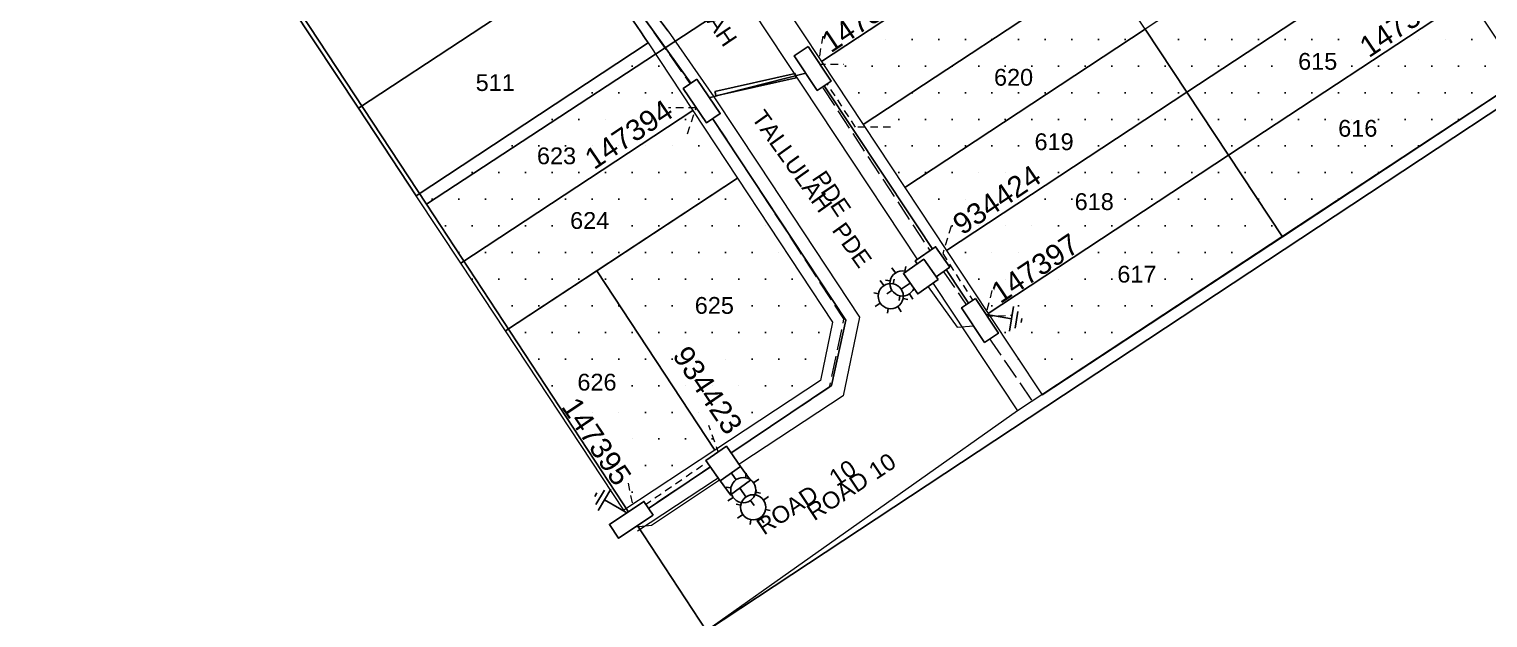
# Model space of a CAD drawing. Header units: metres. Extents: x 301970 to 303550, y 6271876 to 6273079.
# Drawn here: x 302526.3 to 302700.1, y 6272289.6 to 6272359.8 of the extents above; entities that cross this region are included whole.
import ezdxf
from ezdxf.enums import TextEntityAlignment as Align

# ---------------------------------------------------------------- set-up
doc = ezdxf.new("R2010")
doc.units = ezdxf.units.M
doc.linetypes.add('Dash', pattern=[5, 3, -2])
doc.linetypes.add('IE Trench LV', pattern=[6.5, 5, -1.5])
for name, color, linetype in [('_User SL New', 7, 'Continuous'), ('_User_service', 7, 'Continuous'), ('_User_SL_SPonly', 7, 'Continuous'), ('Duct_SP_NEW', 7, 'Continuous'), ('Mains_LV_NEW_R6', 7, 'Continuous'), ('Mains_LV_NEW_T84', 7, 'Continuous'), ('Notes_LV_MISC', 7, 'Continuous'), ('Notes_SP_MISC', 7, 'Continuous'), ('SupportsUG_SP_LV_NEW', 7, 'Continuous'), ('Trench_SP_NEW', 7, 'Continuous')]:
    doc.layers.add(name, color=color, linetype=linetype)
doc.layers.add('_User_subdivision', color=7, linetype='Continuous', transparency=0.7)
doc.layers.add('Cadastre Developer_SP_NEW', color=7, linetype='Continuous', lineweight=5)
doc.layers.add('Cadastre Land Parcels_SP_EXT', color=7, linetype='Continuous', lineweight=5, transparency=0.7)
doc.layers.add('Features_HIDE', color=1, linetype='Continuous', plot=False)
doc.styles.add('POLE_LABEL', font='arial.ttf')
doc.styles.add('RoadName', font='arial.ttf', dxfattribs={"height": 2.5})
doc.styles.add('SL_LABEL', font='arial.ttf')
doc.styles.get("Standard").update_dxf_attribs({"font": 'arial.ttf'})
doc.linetypes.add('Cable New UG', pattern='A,7,-0.25,["x",Standard,S=2,R=0,X=0.2,Y=-0.8],-2.1', length=9.35)
doc.linetypes.add('IE Trench HV', pattern='A,7,-0.2,["/",Standard,S=3,R=0,X=0.6,Y=-1.4],-2.5', length=9.7)
doc.linetypes.add('IECLROUO1', pattern='A,7,-0.7,[133,ltypeshp.shx,S=0.5,R=0,X=-0.3,Y=-0.1],-1.2', length=8.9)

# ---------------------------------------------------------------- blocks, each defined once
blk = doc.blocks.new('*U114')
blk.add_wipeout([(0.76, 3.51), (3.54, -0.59), (1.9, -1.7), (-0.88, 2.39)])
at = {"lineweight": -3}
blk.add_lwpolyline([(0.76, 3.51), (3.54, -0.59), (1.9, -1.7), (-0.88, 2.39)], close=True, dxfattribs=at)
for tag, height, flags, p in [('ASSET_NUM', 2.5, 8, (2, 4)), ('STREET_CODE', 0.2, 9, (1.5, 2)), ('OWNED_BY', 0.2, 9, (1.5, 1.8)), ('OPERATED_BY', 0.2, 9, (1.5, 1.6)), ('STATE', 0.2, 9, (1.5, 1.2)), ('SUPPORT_TYPE', 0.2, 9, (1.5, 1)), ('SUBURB', 0.2, 9, (1.5, 0.2)), ('STREETNAME', 0.2, 9, (1.5, 0)), ('MAINTAINED_BY', 0.2, 9, (1.5, 1.4)), ('USAGE', 0.2, 9, (1.5, 0.8)), ('LEGEND', 0.2, 9, (1.5, 0.6)), ('PARENT', 0.2, 9, (1.5, 0.4)), ('Z', 0.2, 1, (1.5, -0.6)), ('LOCATION', 0.2, 9, (1.5, -0.2)), ('NOTES', 0.2, 9, (1.5, -0.4))]:
    blk.add_attdef(tag, text='', height=height, dxfattribs=dict(flags=flags)).set_placement(p, align=Align.MIDDLE_LEFT)
blk = doc.blocks.new('*U115')
for tag, height, flags, p in [('ASSET_NUM', 2.5, 8, (2, 4)), ('STREET_CODE', 0.2, 9, (1.5, 2)), ('OWNED_BY', 0.2, 9, (1.5, 1.8)), ('OPERATED_BY', 0.2, 9, (1.5, 1.6))]:
    blk.add_attdef(tag, text='', height=height, dxfattribs=dict(flags=flags)).set_placement(p, align=Align.MIDDLE_LEFT)
blk.add_wipeout([(3.72, -1.12), (-0.4, -3.87), (-1.49, -2.22), (2.63, 0.52)])
at = {"lineweight": -3}
blk.add_lwpolyline([(3.72, -1.12), (-0.4, -3.87), (-1.49, -2.22), (2.63, 0.52)], close=True, dxfattribs=at)
for tag, flags, p in [('STATE', 9, (1.5, 1.2)), ('SUPPORT_TYPE', 9, (1.5, 1)), ('SUBURB', 9, (1.5, 0.2)), ('STREETNAME', 9, (1.5, 0)), ('MAINTAINED_BY', 9, (1.5, 1.4)), ('USAGE', 9, (1.5, 0.8)), ('LEGEND', 9, (1.5, 0.6)), ('PARENT', 9, (1.5, 0.4)), ('Z', 1, (1.5, -0.6)), ('LOCATION', 9, (1.5, -0.2)), ('NOTES', 9, (1.5, -0.4))]:
    blk.add_attdef(tag, text='', height=0.2, dxfattribs=dict(flags=flags)).set_placement(p, align=Align.MIDDLE_LEFT)
blk = doc.blocks.new('*U116')
blk.add_wipeout([(1.14, 3.72), (3.87, -0.42), (2.21, -1.51), (-0.51, 2.63)])
at = {"lineweight": -3}
blk.add_lwpolyline([(1.14, 3.72), (3.87, -0.42), (2.21, -1.51), (-0.51, 2.63)], close=True, dxfattribs=at)
for tag, height, flags, p in [('ASSET_NUM', 2.5, 8, (2, 4)), ('STREET_CODE', 0.2, 9, (1.5, 2)), ('OWNED_BY', 0.2, 9, (1.5, 1.8)), ('OPERATED_BY', 0.2, 9, (1.5, 1.6)), ('STATE', 0.2, 9, (1.5, 1.2)), ('SUPPORT_TYPE', 0.2, 9, (1.5, 1)), ('SUBURB', 0.2, 9, (1.5, 0.2)), ('STREETNAME', 0.2, 9, (1.5, 0)), ('MAINTAINED_BY', 0.2, 9, (1.5, 1.4)), ('USAGE', 0.2, 9, (1.5, 0.8)), ('LEGEND', 0.2, 9, (1.5, 0.6)), ('PARENT', 0.2, 9, (1.5, 0.4)), ('Z', 0.2, 1, (1.5, -0.6)), ('LOCATION', 0.2, 9, (1.5, -0.2)), ('NOTES', 0.2, 9, (1.5, -0.4))]:
    blk.add_attdef(tag, text='', height=height, dxfattribs=dict(flags=flags)).set_placement(p, align=Align.MIDDLE_LEFT)
blk = doc.blocks.new('*U117')
blk.add_wipeout([(0.85, 3.53), (3.58, -0.6), (1.93, -1.69), (-0.8, 2.44)])
at = {"lineweight": -3}
blk.add_lwpolyline([(0.85, 3.53), (3.58, -0.6), (1.93, -1.69), (-0.8, 2.44)], close=True, dxfattribs=at)
for tag, height, flags, p in [('ASSET_NUM', 2.5, 8, (2, 4)), ('STREET_CODE', 0.2, 9, (1.5, 2)), ('OWNED_BY', 0.2, 9, (1.5, 1.8)), ('OPERATED_BY', 0.2, 9, (1.5, 1.6)), ('STATE', 0.2, 9, (1.5, 1.2)), ('SUPPORT_TYPE', 0.2, 9, (1.5, 1)), ('SUBURB', 0.2, 9, (1.5, 0.2)), ('STREETNAME', 0.2, 9, (1.5, 0)), ('MAINTAINED_BY', 0.2, 9, (1.5, 1.4)), ('USAGE', 0.2, 9, (1.5, 0.8)), ('LEGEND', 0.2, 9, (1.5, 0.6)), ('PARENT', 0.2, 9, (1.5, 0.4)), ('Z', 0.2, 1, (1.5, -0.6)), ('LOCATION', 0.2, 9, (1.5, -0.2)), ('NOTES', 0.2, 9, (1.5, -0.4))]:
    blk.add_attdef(tag, text='', height=height, dxfattribs=dict(flags=flags)).set_placement(p, align=Align.MIDDLE_LEFT)
blk = doc.blocks.new('Earth')
for p, q in [((0, -1.02), (0, 0)), ((0, -3.07), (0, -1.02)), ((-1.5, -3.07), (1.5, -3.07)), ((-1, -3.67), (1, -3.67)), ((-0.25, -4.27), (0.25, -4.27))]:
    blk.add_line(p, q)
blk = doc.blocks.new('*U133')
for p, q in [((0, 0), (-1.27, -1.91)), ((0, 0), (0, 0)), ((-2.5, -1.14), (-2.39, -1.69)), ((-4.12, -3.57), (-3.57, -3.46)), ((-3.35, -2.33), (-3.97, -1.91)), ((-0.07, -2.75), (-0.63, -2.86)), ((-2.93, -4.41), (-3.34, -5.03)), ((-1.69, -5.18), (-1.8, -4.63)), ((-0.22, -4.4), (-0.85, -3.99))]:
    blk.add_line(p, q)
blk.add_circle((-2.1, -3.16), 1.5)
at = {"style": 'SL_LABEL'}
for tag, height, flags, p in [('ASSET_NUM', 2.5, 8, (2, 2)), ('STREET_CODE', 0.2, 9, (0, -0.2))]:
    blk.add_attdef(tag, text='', height=height, dxfattribs=dict(at, flags=flags)).set_placement(p, align=Align.MIDDLE_LEFT)
for tag, p, flags in [('Z', (0, 0), 1), ('OPERATED_BY', (0, -9.61), 9)]:
    blk.add_attdef(tag, p, '', height=0.2, dxfattribs=dict(flags=flags))
for tag, height, flags, p in [('CONSTRUCTED_VOLTAGE', 0.2, 9, (0, -0.4)), ('CONTROL_TYPE', 0.2, 9, (0, -0.6)), ('OPERATING_VOLTAGE', 0.2, 9, (0, -1.4)), ('ORIENTATION', 0.2, 9, (0, -1.6)), ('OWNED_BY', 0.2, 9, (0, -1.8)), ('LANTERN_PURPOSE', 0.2, 9, (0, -0.8)), ('LANTERN_TYPE', 0.2, 9, (0, -1)), ('NO_PHASES', 0.2, 9, (0, -1.2)), ('LNUMBER', 2.5, 8, (1.2, -2.8)), ('STATE', 0.2, 9, (0, -2)), ('CEXIST', 0.2, 9, (0, -2.4)), ('CNEW', 0.2, 9, (0, -2.6)), ('CNUMBER', 0.2, 9, (0, -2.8)), ('CREMOVE', 0.2, 9, (0, -3)), ('CREPLACE', 0.2, 9, (0, -3.2)), ('USAGE', 0.2, 9, (0, -2.2)), ('LKINGHEIGHT', 0.2, 9, (0, -3.4)), ('LBRACKET', 0.2, 9, (0, -3.6)), ('LBRACKETVOCAB', 0.2, 9, (0, -3.8)), ('LCATEGORY', 0.2, 9, (0, -4)), ('LCHARGE1', 0.2, 9, (0, -4.2)), ('LCHARGE1PERCENT', 0.2, 9, (0, -4.4)), ('LCHARGE2', 0.2, 9, (0, -4.6)), ('LCHARGE2PERCENT', 0.2, 9, (0, -4.8)), ('LCHARGE3', 0.2, 9, (0, -5)), ('LCHARGE3PERCENT', 0.2, 9, (0, -5.2)), ('LEXIST', 0.2, 9, (0, -5.4)), ('LLAMP', 0.2, 9, (0, -5.6)), ('LLAMPVOCAB', 0.2, 9, (0, -5.8)), ('LMAST', 0.2, 9, (0, -6)), ('LMASTVOCAB', 0.2, 9, (0, -6.2)), ('LNEW', 0.2, 9, (0, -6.4)), ('LANTNUMBER', 0.2, 9, (0, -6.6)), ('LOUTREACH', 0.2, 9, (0, -7)), ('SUBURB', 0.2, 9, (0, -8.6)), ('LOUTREACHVOCAB', 0.2, 9, (0, -7.2)), ('LRATECODE', 0.2, 9, (0, -7.4)), ('LREMOVE', 0.2, 9, (0, -7.6)), ('LREPLACE', 0.2, 9, (0, -7.8)), ('LTYPE', 0.2, 9, (0, -8)), ('LTYPEVOCAB', 0.2, 9, (0, -8.2)), ('LEGEND', 0.2, 9, (0, -8.4)), ('STREETNAME', 0.2, 9, (0, -8.8)), ('LOCATION', 0.2, 9, (0, -9)), ('NOTES', 0.2, 9, (0, -9.2)), ('MAINTAINED_BY', 0.2, 9, (0, -9.86))]:
    blk.add_attdef(tag, text='', height=height, dxfattribs=dict(flags=flags)).set_placement(p, align=Align.MIDDLE_LEFT)
blk = doc.blocks.new('COLUMN_NEW')
for tag, flags, p in [('Z', 1, (1.5, -2.8)), ('LABEL_ALIGNMENT', 9, (1.5, -2.6))]:
    blk.add_attdef(tag, text='', height=0.2, dxfattribs=dict(flags=flags)).set_placement(p, align=Align.MIDDLE_LEFT)
blk.add_wipeout([(-1.485, -1.485), (1.485, -1.485), (1.485, 1.485), (-1.485, 1.485)])
at = {"lineweight": -3}
blk.add_lwpolyline([(-1.485, -1.485), (1.485, -1.485), (1.485, 1.485), (-1.485, 1.485)], close=True, dxfattribs=at)
for tag, height, flags, p in [('ASSET_NUM', 2.5, 8, (2, 2)), ('STREET_CODE', 0.2, 9, (1.5, 0)), ('OWNED_BY', 0.2, 9, (1.5, -0.4)), ('OPERATED_BY', 0.2, 9, (1.5, -0.6)), ('STATE', 0.2, 9, (1.5, -1)), ('SUBURB', 0.2, 9, (1.5, -1.8)), ('COLUMN_TYPE', 0.2, 9, (1.5, -0.2)), ('USAGE', 0.2, 9, (1.5, -1.2)), ('MAINTAINED_BY', 0.2, 9, (1.5, -0.8)), ('LEGEND', 0.2, 9, (1.5, -1.4)), ('PARENT', 0.2, 9, (1.5, -1.6)), ('STREETNAME', 0.2, 9, (1.5, -2)), ('LOCATION', 0.2, 9, (1.5, -2.2)), ('NOTES', 0.2, 9, (1.5, -2.4))]:
    blk.add_attdef(tag, text='', height=height, dxfattribs=dict(flags=flags)).set_placement(p, align=Align.MIDDLE_LEFT)
at = {"style": 'POLE_LABEL', "flags": 9}
blk.add_attdef('STRUCTURE_PLANT_NUMBER', text='', height=0.2, dxfattribs=at).set_placement((1.5, 0.242), align=Align.MIDDLE_LEFT)
blk = doc.blocks.new('*U149')
for p, q in [((0, 0), (1.71, -1.07)), ((0, 0), (0, 0)), ((2.51, 0.15), (2.64, -0.4)), ((4.17, 0.05), (3.77, -0.59)), ((4.98, -1.4), (4.44, -1.52)), ((0.96, -2.32), (1.51, -2.2)), ((2.18, -3.13), (1.78, -3.77)), ((3.44, -3.87), (3.31, -3.32)), ((4.25, -2.66), (4.88, -3.05))]:
    blk.add_line(p, q)
blk.add_circle((2.97, -1.86), 1.5)
at = {"style": 'SL_LABEL'}
for tag, height, flags, p in [('ASSET_NUM', 2.5, 8, (2, 2)), ('STREET_CODE', 0.2, 9, (0, -0.2))]:
    blk.add_attdef(tag, text='', height=height, dxfattribs=dict(at, flags=flags)).set_placement(p, align=Align.MIDDLE_LEFT)
for tag, p, flags in [('Z', (0, 0), 1), ('OPERATED_BY', (0, -9.61), 9)]:
    blk.add_attdef(tag, p, '', height=0.2, dxfattribs=dict(flags=flags))
for tag, height, flags, p in [('CONSTRUCTED_VOLTAGE', 0.2, 9, (0, -0.4)), ('CONTROL_TYPE', 0.2, 9, (0, -0.6)), ('OPERATING_VOLTAGE', 0.2, 9, (0, -1.4)), ('ORIENTATION', 0.2, 9, (0, -1.6)), ('OWNED_BY', 0.2, 9, (0, -1.8)), ('LANTERN_PURPOSE', 0.2, 9, (0, -0.8)), ('LANTERN_TYPE', 0.2, 9, (0, -1)), ('NO_PHASES', 0.2, 9, (0, -1.2)), ('LNUMBER', 2.5, 8, (1.2, -2.8)), ('STATE', 0.2, 9, (0, -2)), ('CEXIST', 0.2, 9, (0, -2.4)), ('CNEW', 0.2, 9, (0, -2.6)), ('CNUMBER', 0.2, 9, (0, -2.8)), ('CREMOVE', 0.2, 9, (0, -3)), ('CREPLACE', 0.2, 9, (0, -3.2)), ('USAGE', 0.2, 9, (0, -2.2)), ('LKINGHEIGHT', 0.2, 9, (0, -3.4)), ('LBRACKET', 0.2, 9, (0, -3.6)), ('LBRACKETVOCAB', 0.2, 9, (0, -3.8)), ('LCATEGORY', 0.2, 9, (0, -4)), ('LCHARGE1', 0.2, 9, (0, -4.2)), ('LCHARGE1PERCENT', 0.2, 9, (0, -4.4)), ('LCHARGE2', 0.2, 9, (0, -4.6)), ('LCHARGE2PERCENT', 0.2, 9, (0, -4.8)), ('LCHARGE3', 0.2, 9, (0, -5)), ('LCHARGE3PERCENT', 0.2, 9, (0, -5.2)), ('LEXIST', 0.2, 9, (0, -5.4)), ('LLAMP', 0.2, 9, (0, -5.6)), ('LLAMPVOCAB', 0.2, 9, (0, -5.8)), ('LMAST', 0.2, 9, (0, -6)), ('LMASTVOCAB', 0.2, 9, (0, -6.2)), ('LNEW', 0.2, 9, (0, -6.4)), ('LANTNUMBER', 0.2, 9, (0, -6.6)), ('LOUTREACH', 0.2, 9, (0, -7)), ('SUBURB', 0.2, 9, (0, -8.6)), ('LOUTREACHVOCAB', 0.2, 9, (0, -7.2)), ('LRATECODE', 0.2, 9, (0, -7.4)), ('LREMOVE', 0.2, 9, (0, -7.6)), ('LREPLACE', 0.2, 9, (0, -7.8)), ('LTYPE', 0.2, 9, (0, -8)), ('LTYPEVOCAB', 0.2, 9, (0, -8.2)), ('LEGEND', 0.2, 9, (0, -8.4)), ('STREETNAME', 0.2, 9, (0, -8.8)), ('LOCATION', 0.2, 9, (0, -9)), ('NOTES', 0.2, 9, (0, -9.2)), ('MAINTAINED_BY', 0.2, 9, (0, -9.86))]:
    blk.add_attdef(tag, text='', height=height, dxfattribs=dict(flags=flags)).set_placement(p, align=Align.MIDDLE_LEFT)

msp = doc.modelspace()

# ---------------------------------------------------------------- hatches: boundary and pattern name
at = {"layer": '_User_subdivision', "transparency": 33554534}
h = msp.add_hatch(dxfattribs=at)
h.set_pattern_fill('DOTS', color=256, scale=2)
h.paths.add_polyline_path([(302642.06, 6272385.81), (302613.42, 6272366.94), (302620.7, 6272355.93), (302649.33, 6272374.8)])
h.paths.add_polyline_path([(302629.81, 6272368.78), (302635.5, 6272368.78), (302635.5, 6272371.84), (302629.81, 6272371.84)], flags=24)
h = msp.add_hatch(dxfattribs=at)
h.set_pattern_fill('DOTS', color=256, scale=2)
h.paths.add_polyline_path([(302687.89, 6272378.66), (302659.25, 6272359.79), (302664.22, 6272352.28), (302692.85, 6272371.15)])
h.paths.add_polyline_path([(302671.52, 6272361.62), (302677.21, 6272361.62), (302677.21, 6272364.69), (302671.52, 6272364.69)], flags=16)
h.paths.add_polyline_path([(302675.7, 6272369.62), (302679.4, 6272369.62), (302679.4, 6272372.33), (302678.83, 6272370.34)], flags=16)
h = msp.add_hatch(dxfattribs=at)
h.set_pattern_fill('DOTS', color=256, scale=2)
h.paths.add_polyline_path([(302654.27, 6272367.28), (302649.33, 6272374.8), (302620.7, 6272355.93), (302625.66, 6272348.42)])
h.paths.add_polyline_path([(302630.57, 6272352.88), (302631.08, 6272352.93), (302631.08, 6272356.76), (302630.57, 6272356.71)], flags=16)
h.paths.add_polyline_path([(302636.01, 6272359.97), (302641.69, 6272359.97), (302641.69, 6272363.03), (302636.01, 6272363.03)], flags=16)
h.paths.add_polyline_path([(302640.73, 6272352.5), (302646.41, 6272352.5), (302646.41, 6272355.56), (302640.73, 6272355.56)], flags=17)
h = msp.add_hatch(dxfattribs=at)
h.set_pattern_fill('DOTS', color=256, scale=2)
h.paths.add_polyline_path([(302692.85, 6272371.15), (302664.22, 6272352.28), (302669.18, 6272344.77), (302697.81, 6272363.64)])
h.paths.add_polyline_path([(302681.73, 6272346.41), (302687.41, 6272346.41), (302687.41, 6272349.47), (302681.73, 6272349.47)], flags=24)
h.paths.add_polyline_path([(302690.52, 6272358.54), (302696.73, 6272362.73), (302694.59, 6272365.91), (302688.38, 6272361.72)], flags=24)
h.paths.add_polyline_path([(302676.95, 6272354.4), (302682.64, 6272354.4), (302682.64, 6272357.46), (302676.95, 6272357.46)], flags=24)
h = msp.add_hatch(dxfattribs=at)
h.set_pattern_fill('DOTS', color=256, scale=2)
h.paths.add_polyline_path([(302659.25, 6272359.79), (302654.27, 6272367.28), (302625.66, 6272348.42), (302630.62, 6272340.91)])
h.paths.add_polyline_path([(302623.59, 6272352.93), (302631.08, 6272352.93), (302631.08, 6272356.76), (302623.59, 6272356.76)], flags=24)
h.paths.add_polyline_path([(302636.01, 6272359.97), (302641.69, 6272359.97), (302641.69, 6272363.03), (302636.01, 6272363.03)], flags=24)
h.paths.add_polyline_path([(302640.73, 6272352.5), (302646.41, 6272352.5), (302646.41, 6272355.56), (302640.73, 6272355.56)], flags=24)
h = msp.add_hatch(dxfattribs=at)
h.set_pattern_fill('DOTS', color=256, scale=2)
h.paths.add_polyline_path([(302704.24, 6272353.92), (302697.81, 6272363.64), (302669.18, 6272344.77), (302675.6, 6272335.05)])
h.paths.add_polyline_path([(302681.73, 6272346.41), (302687.41, 6272346.41), (302687.41, 6272349.47), (302681.73, 6272349.47)], flags=24)
h.paths.add_polyline_path([(302690.52, 6272358.54), (302696.73, 6272362.73), (302694.59, 6272365.91), (302688.38, 6272361.72)], flags=24)
h.paths.add_polyline_path([(302676.95, 6272354.4), (302682.64, 6272354.4), (302682.64, 6272357.46), (302676.95, 6272357.46)], flags=24)
h = msp.add_hatch(dxfattribs=at)
h.set_pattern_fill('DOTS', color=256, scale=2)
h.paths.add_polyline_path([(302605.37, 6272350.08), (302600.06, 6272358.14), (302572.42, 6272339.92), (302577.73, 6272331.87)])
h.paths.add_polyline_path([(302598.43, 6272344.75), (302604.64, 6272348.94), (302602.5, 6272352.11), (302596.29, 6272347.92)], flags=25)
h.paths.add_polyline_path([(302586.28, 6272343.14), (302591.97, 6272343.14), (302591.97, 6272346.2), (302586.28, 6272346.2)], flags=24)
h = msp.add_hatch(dxfattribs=at)
h.set_pattern_fill('DOTS', color=256, scale=2)
h.paths.add_polyline_path([(302669.18, 6272344.77), (302664.22, 6272352.28), (302635.58, 6272333.41), (302640.55, 6272325.9)])
h.paths.add_polyline_path([(302650.34, 6272337.68), (302656.02, 6272337.68), (302656.02, 6272340.74), (302650.34, 6272340.74)], flags=24)
h = msp.add_hatch(dxfattribs=at)
h.set_pattern_fill('DOTS', color=256, scale=2)
h.paths.add_polyline_path([(302610.68, 6272342.02), (302605.37, 6272350.08), (302577.73, 6272331.87), (302583.05, 6272323.81), (302593.92, 6272330.97)])
h.paths.add_polyline_path([(302598.43, 6272344.75), (302604.64, 6272348.94), (302602.5, 6272352.11), (302596.29, 6272347.92)], flags=9)
h.paths.add_polyline_path([(302590.24, 6272335.43), (302595.92, 6272335.43), (302595.92, 6272338.49), (302590.24, 6272338.49)], flags=24)
h.paths.add_polyline_path([(302605.09, 6272325.31), (302610.77, 6272325.31), (302610.77, 6272328.37), (302605.09, 6272328.37)], flags=24)
h = msp.add_hatch(dxfattribs=at)
h.set_pattern_fill('DOTS', color=256, scale=2)
h.paths.add_polyline_path([(302669.18, 6272344.77), (302640.55, 6272325.9), (302646.96, 6272316.19), (302675.6, 6272335.05)])
h.paths.add_polyline_path([(302650.88, 6272322.74), (302651.02, 6272322.89), (302651.02, 6272326.72), (302650.88, 6272326.57)], flags=16)
h.paths.add_polyline_path([(302655.42, 6272329.03), (302661.1, 6272329.03), (302661.1, 6272332.09), (302655.42, 6272332.09)], flags=16)
h = msp.add_hatch(dxfattribs=at)
h.set_pattern_fill('DOTS', color=256, scale=2)
h.paths.add_polyline_path([(302610.68, 6272342.02), (302593.92, 6272330.97), (302608, 6272309.61), (302620.59, 6272317.91), (302622.01, 6272324.84)])
h.paths.add_polyline_path([(302590.24, 6272335.43), (302595.92, 6272335.43), (302595.92, 6272338.49), (302590.24, 6272338.49)], flags=24)
h.paths.add_polyline_path([(302605.09, 6272325.31), (302610.77, 6272325.31), (302610.77, 6272328.37), (302605.09, 6272328.37)], flags=24)
h.paths.add_polyline_path([(302591.11, 6272316.15), (302596.79, 6272316.15), (302596.79, 6272319.22), (302591.11, 6272319.22)], flags=24)
h = msp.add_hatch(dxfattribs=at)
h.set_pattern_fill('DOTS', color=256, scale=2)
h.paths.add_polyline_path([(302593.92, 6272330.97), (302583.05, 6272323.81), (302597.13, 6272302.44), (302608, 6272309.61)])
h.paths.add_polyline_path([(302605.09, 6272325.31), (302610.77, 6272325.31), (302610.77, 6272328.37), (302605.09, 6272328.37)], flags=24)
h.paths.add_polyline_path([(302591.11, 6272316.15), (302596.79, 6272316.15), (302596.79, 6272319.22), (302591.11, 6272319.22)], flags=24)

# ---------------------------------------------------------------- linework, layer by layer
at = {"layer": '_User_service', "color": 170, "linetype": 'Dash', "lineweight": 9, "ltscale": 0.3, "elevation": -36.65}
for points in [[(302620.84, 6272358.94), (302620.28, 6272355.59), (302623.32, 6272355.6)], [(302628.92, 6272348.11), (302624.76, 6272348.08), (302620.09, 6272355.25)], [(302640.99, 6272328.62), (302640.21, 6272325.55), (302643.33, 6272325.7)]]:
    msp.add_lwpolyline(points, dxfattribs=at)
at = {"layer": '_User_service', "color": 170, "linetype": 'Dash', "lineweight": 9, "ltscale": 0.3}
for points in [[(302604.72, 6272347.31), (302605.76, 6272350.42), (302602.47, 6272350.41)], [(302636.13, 6272336.29), (302635.14, 6272333.05), (302638.7, 6272327.44)], [(302597.65, 6272305.65), (302598.37, 6272302.2), (302608.48, 6272309.14), (302607.28, 6272312.55)]]:
    msp.add_lwpolyline(points, dxfattribs=at)
at = {"layer": '_User_subdivision', "elevation": -3.7, "flags": 128}
msp.add_lwpolyline([(302556.19, 6272365.69), (302577.37, 6272379.64, -0.353907), (302588.01, 6272378.59), (302602.43, 6272359.55)], format="xyb", dxfattribs=at)
at = {"layer": '_User_subdivision', "flags": 128}
for points in [[(302592.63, 6272368.21), (302565.53, 6272350.35), (302557.57, 6272362.41), (302578.63, 6272376.28), (302586.23, 6272375.39, -0.019922), (302592.63, 6272368.21)], [(302600.06, 6272358.14), (302572.42, 6272339.92), (302565.53, 6272350.35), (302592.63, 6272368.21, -0.025942), (302600.06, 6272358.14)]]:
    msp.add_lwpolyline(points, format="xyb", dxfattribs=at)
at = {"layer": 'Cadastre Developer_SP_NEW'}
for points in [[(302613.42, 6272366.94), (302620.7, 6272355.93), (302649.33, 6272374.8), (302642.06, 6272385.81), (302613.42, 6272366.94)], [(302659.25, 6272359.79), (302664.22, 6272352.28), (302692.85, 6272371.15), (302687.89, 6272378.66), (302659.25, 6272359.79)], [(302620.7, 6272355.93), (302625.66, 6272348.42), (302654.27, 6272367.28), (302649.33, 6272374.8), (302620.7, 6272355.93)], [(302664.22, 6272352.28), (302669.18, 6272344.77), (302697.81, 6272363.64), (302692.85, 6272371.15), (302664.22, 6272352.28)], [(302625.66, 6272348.42), (302630.62, 6272340.91), (302659.25, 6272359.79), (302654.27, 6272367.28), (302625.66, 6272348.42)], [(302669.18, 6272344.77), (302675.61, 6272335.04), (302704.24, 6272353.92), (302697.81, 6272363.64), (302669.18, 6272344.77)], [(302602.43, 6272359.55), (302607.88, 6272351.73), (302613.19, 6272343.68), (302625.2, 6272325.45), (302623.28, 6272316.09), (302598.78, 6272299.94)], [(302630.62, 6272340.91), (302635.58, 6272333.41), (302664.22, 6272352.28), (302659.25, 6272359.79), (302630.62, 6272340.91)], [(302605.37, 6272350.08), (302577.73, 6272331.87), (302572.42, 6272339.92), (302600.06, 6272358.14), (302605.37, 6272350.08)], [(302635.58, 6272333.41), (302640.55, 6272325.9), (302669.18, 6272344.77), (302664.22, 6272352.28), (302635.58, 6272333.41)], [(302610.68, 6272342.02), (302583.05, 6272323.81), (302577.73, 6272331.87), (302605.37, 6272350.08), (302610.68, 6272342.02)], [(302640.55, 6272325.9), (302646.97, 6272316.18), (302675.61, 6272335.04), (302669.18, 6272344.77), (302640.55, 6272325.9)], [(302620.59, 6272317.91), (302608, 6272309.61), (302593.92, 6272330.97), (302610.68, 6272342.02), (302622.01, 6272324.84), (302620.59, 6272317.91)], [(302608, 6272309.61), (302597.13, 6272302.44), (302583.05, 6272323.81), (302593.92, 6272330.97), (302608, 6272309.61)]]:
    msp.add_lwpolyline(points, dxfattribs=at)
at = {"layer": 'Cadastre Developer_SP_NEW', "elevation": -3.95}
msp.add_lwpolyline([(302610.49, 6272365.03), (302644.04, 6272314.27)], dxfattribs=at)
at = {"layer": 'Cadastre Land Parcels_SP_EXT', "linetype": 'Continuous'}
msp.add_lwpolyline([(302808.33, 6272368.74), (302783.59, 6272406.24), (302704.24, 6272353.92), (302644.04, 6272314.27), (302606.98, 6272288.05), (302632.93, 6272248.48), (302705.58, 6272279.56), (302818.03, 6272354.04), (302808.33, 6272368.74)], close=True, dxfattribs=at)
at = {"layer": 'Duct_SP_NEW'}
for p, q in [((302607.99, 6272352.34), (302617.54, 6272354.49)), ((302608.11, 6272351.84), (302617.66, 6272353.98)), ((302617.54, 6272354.49), (302617.6, 6272354.24)), ((302617.66, 6272353.98), (302617.6, 6272354.24)), ((302607.99, 6272352.34), (302608.05, 6272352.09)), ((302608.11, 6272351.84), (302608.05, 6272352.09))]:
    msp.add_line(p, q, dxfattribs=at)
at = {"layer": 'Features_HIDE', "linetype": 'Continuous'}
for points in [[(302751.13, 6272455.51), (302716.95, 6272507.45), (302684.3, 6272485.75), (302540.16, 6272389.93), (302556.5, 6272365.02), (302573.63, 6272338.9), (302614.51, 6272365.75), (302751.13, 6272455.51)], [(302606.98, 6272288.05), (302726.38, 6272366.98), (302784.25, 6272405.24), (302751.13, 6272455.51), (302614.51, 6272365.75), (302573.63, 6272338.9), (302606.98, 6272288.05)], [(302362.04, 6272271.52), (302395.07, 6272221.58), (302421.49, 6272181.62), (302429.04, 6272170.21), (302466.05, 6272194.71), (302475.47, 6272200.96), (302485.75, 6272207.73), (302495.65, 6272214.29), (302506.02, 6272221.2), (302516.17, 6272227.96), (302526.43, 6272234.72), (302536.95, 6272241.68), (302546.87, 6272248.26), (302557, 6272254.93), (302567.27, 6272261.69), (302577.2, 6272268.26), (302588.19, 6272275.59), (302597.7, 6272281.94), (302606.98, 6272288.05), (302573.63, 6272338.9), (302556.5, 6272365.02), (302540.16, 6272389.93), (302500.88, 6272363.82), (302362.04, 6272271.52)]]:
    msp.add_lwpolyline(points, close=True, dxfattribs=at)
at = {"layer": 'Mains_LV_NEW_T84', "linetype": 'Cable New UG', "elevation": -3.95, "flags": 128}
for points in [[(302618.81, 6272354.55), (302607.12, 6272351.56)], [(302638.21, 6272327.12), (302621.01, 6272353.03)]]:
    msp.add_lwpolyline(points, dxfattribs=at)
at = {"layer": 'Trench_SP_NEW', "linetype": 'IE Trench LV', "lineweight": 0, "ltscale": 0.5, "flags": 128}
msp.add_lwpolyline([(302645.75, 6272315.56), (302635.31, 6272330.82), (302620.81, 6272352.89)], dxfattribs=at)

# ---------------------------------------------------------------- block references
at = {"layer": '_User SL New', "linetype": 'IE Trench HV', "rotation": 68.33580969287289}
msp.add_blockref('*U133', (302610.39, 6272305.9), dxfattribs=at)
at = {"layer": '_User_SL_SPonly', "linetype": 'IE Trench HV', "rotation": 337.2363681526717}
msp.add_blockref('*U133', (302633.49, 6272331.57, -36.65), dxfattribs=at)
at = {"layer": 'Notes_LV_MISC', "rotation": 80.30416622374366}
msp.add_blockref('Earth', (302640.3, 6272325.76, -36.65), dxfattribs=at)

# ---------------------------------------------------------------- texts
at = {"layer": '_User_subdivision'}
msp.add_text('511', height=2, dxfattribs=at).set_placement((302581.83, 6272352.41), align=Align.CENTER)
at = {"layer": 'Cadastre Developer_SP_NEW'}
for s, p in [('615', (302679.8, 6272354.94)), ('620', (302643.57, 6272353.04)), ('616', (302684.57, 6272346.96)), ('619', (302648.4, 6272345.36)), ('623', (302589.13, 6272343.68)), ('618', (302653.18, 6272338.22)), ('624', (302593.08, 6272335.97)), ('617', (302658.26, 6272329.57)), ('625', (302607.93, 6272325.85)), ('626', (302593.95, 6272316.7))]:
    msp.add_text(s, height=2, dxfattribs=at).set_placement(p, align=Align.CENTER)
at = {"layer": 'Notes_LV_MISC', "lineweight": 0, "style": 'RoadName'}
msp.add_text('TALLULAH   PDE', height=2, rotation=305.5622, dxfattribs=at).set_placement((302619.55, 6272340.75), align=Align.MIDDLE_CENTER)
at = {"layer": 'Notes_LV_MISC', "linetype": 'IE Trench HV', "insert": (302623.69, 6272306.08), "char_height": 2, "width": 25.3014, "attachment_point": 2, "rotation": 33.6585, "style": 'RoadName'}
msp.add_mtext('ROAD 10', dxfattribs=at)
at = {"layer": 'Notes_SP_MISC', "linetype": 'IE Trench HV', "insert": (302613.61, 6272354.36), "char_height": 2, "width": 49.0259, "attachment_point": 2, "rotation": 303.8387, "style": 'RoadName'}
msp.add_mtext('TALLULAH                        PDE', dxfattribs=at)

# ---------------------------------------------------------------- next in the draw order: block references
at = {"layer": '_User_SL_SPonly'}
ref = msp.add_blockref('COLUMN_NEW', (302633.92, 6272331.78, -36.65), dxfattribs=dict(at, rotation=124.8753977977148))
ref.add_attrib('ASSET_NUM', '934424', dxfattribs={"layer": '0', "height": 2.5, "rotation": 34}).set_placement((302636.74, 6272336.19, -36.65), align=Align.MIDDLE_LEFT)
at = {"layer": 'SupportsUG_SP_LV_NEW'}
ref = msp.add_blockref('*U117', (302697.41, 6272363.55), dxfattribs=at)
ref.add_attrib('ASSET_NUM', '147399', dxfattribs={"layer": '0', "height": 2.5, "rotation": 34}).set_placement((302685.19, 6272357.33), align=Align.MIDDLE_LEFT)
ref = msp.add_blockref('*U115', (302596.92, 6272302.96), dxfattribs=at)
ref.add_attrib('ASSET_NUM', '147395', dxfattribs={"layer": '0', "height": 2.5, "rotation": 304}).set_placement((302590.66, 6272315.48), align=Align.MIDDLE_LEFT)

# ---------------------------------------------------------------- next in the draw order: hatches: boundary and pattern name
at = {"layer": '_User_subdivision', "transparency": 33554534}
h = msp.add_hatch(dxfattribs=at)
h.set_pattern_fill('DOTS', color=256, scale=2)
h.paths.add_polyline_path([(302664.22, 6272352.28), (302659.23, 6272359.77), (302630.62, 6272340.91), (302635.58, 6272333.41)])
h.paths.add_polyline_path([(302635.57, 6272345.38), (302636.05, 6272345.42), (302636.05, 6272349.25), (302635.57, 6272349.21)], flags=17)
h.paths.add_polyline_path([(302640.97, 6272352.46), (302646.66, 6272352.46), (302646.66, 6272355.53), (302640.97, 6272355.53)], flags=17)
h.paths.add_polyline_path([(302645.69, 6272344.99), (302651.37, 6272344.99), (302651.37, 6272348.05), (302645.69, 6272348.05)], flags=16)

# ---------------------------------------------------------------- next in the draw order: linework, layer by layer
at = {"layer": 'Mains_LV_NEW_R6', "linetype": 'IECLROUO1', "lineweight": 0, "ltscale": 0.85, "flags": 128}
msp.add_lwpolyline([(302633.38, 6272329.06), (302636.86, 6272324.24), (302638.8, 6272324.43)], dxfattribs=at)
at = {"layer": 'Mains_LV_NEW_R6', "linetype": 'IECLROUO1', "lineweight": 0, "ltscale": 0.9, "flags": 128}
msp.add_lwpolyline([(302598.58, 6272300.46), (302600.46, 6272300.64), (302608.54, 6272306.06)], dxfattribs=at)
at = {"layer": 'Mains_LV_NEW_T84', "linetype": 'Cable New UG', "flags": 128}
msp.add_lwpolyline([(302600.09, 6272302.66), (302621.88, 6272317.29), (302623.59, 6272325.1), (302607.71, 6272349.11), (302605.12, 6272353.36), (302595.09, 6272367.36)], dxfattribs=at)
at = {"layer": 'Trench_SP_NEW', "linetype": 'IE Trench LV', "lineweight": 0, "ltscale": 0.5, "flags": 128}
msp.add_lwpolyline([(302595.08, 6272367.36), (302605.04, 6272353.25), (302623.33, 6272325.24), (302621.6, 6272317.05), (302600.09, 6272302.66)], dxfattribs=at)

# ---------------------------------------------------------------- next in the draw order: block references
at = {"layer": '_User SL New', "linetype": 'IE Trench HV', "rotation": 337.4387871403606}
msp.add_blockref('*U133', (302632.09, 6272330.07), dxfattribs=at)
at = {"layer": 'Notes_LV_MISC', "rotation": 239.3724275974791}
msp.add_blockref('Earth', (302597.49, 6272302.11), dxfattribs=at)

# ---------------------------------------------------------------- next in the draw order: block references
at = {"layer": '_User SL New'}
for p, rotation in [((302632.52, 6272330.28), 125.0778167854036), ((302610.17, 6272306.34), 215.9748393379158)]:
    msp.add_blockref('COLUMN_NEW', p, dxfattribs=dict(at, rotation=rotation))
at = {"layer": 'SupportsUG_SP_LV_NEW'}
ref = msp.add_blockref('*U116', (302617.97, 6272353.98, -36.65), dxfattribs=dict(at, rotation=0.2453395515879897))
ref.add_attrib('ASSET_NUM', '147396', dxfattribs={"layer": '0', "height": 2.5, "rotation": 34}).set_placement((302621.1, 6272357.91, -36.65), align=Align.MIDDLE_LEFT)
ref = msp.add_blockref('*U114', (302605.1, 6272350.3), dxfattribs=at)
ref.add_attrib('ASSET_NUM', '147394', dxfattribs={"layer": '0', "height": 2.5, "rotation": 34}).set_placement((302592.9, 6272343.99), align=Align.MIDDLE_LEFT)
ref = msp.add_blockref('*U116', (302637.9, 6272323.94, -36.65), dxfattribs=dict(at, rotation=0.2453395515879897))
ref.add_attrib('ASSET_NUM', '147397', dxfattribs={"layer": '0', "height": 2.5, "rotation": 34}).set_placement((302641.29, 6272328.02, -36.65), align=Align.MIDDLE_LEFT)

# ---------------------------------------------------------------- next in the draw order: block references
at = {"layer": '_User_SL_SPonly', "linetype": 'IE Trench HV', "rotation": 337.2363681526717}
msp.add_blockref('*U149', (302609.36, 6272307.7), dxfattribs=at)

# ---------------------------------------------------------------- next in the draw order: texts
at = {"layer": 'Notes_SP_MISC', "linetype": 'IE Trench HV', "insert": (302618.33, 6272304.82), "char_height": 2, "width": 37.4121, "attachment_point": 2, "rotation": 33.8387, "style": 'RoadName'}
msp.add_mtext('ROAD   10', dxfattribs=at)

# ---------------------------------------------------------------- next in the draw order: block references
at = {"layer": '_User_SL_SPonly'}
ref = msp.add_blockref('COLUMN_NEW', (302608.99, 6272308), dxfattribs=dict(at, rotation=124.8753977977148))
ref.add_attrib('ASSET_NUM', '934423', dxfattribs={"layer": '0', "height": 2.5, "rotation": 304}).set_placement((302603.89, 6272321.59), align=Align.MIDDLE_LEFT)

doc.saveas('drawing.dxf')
